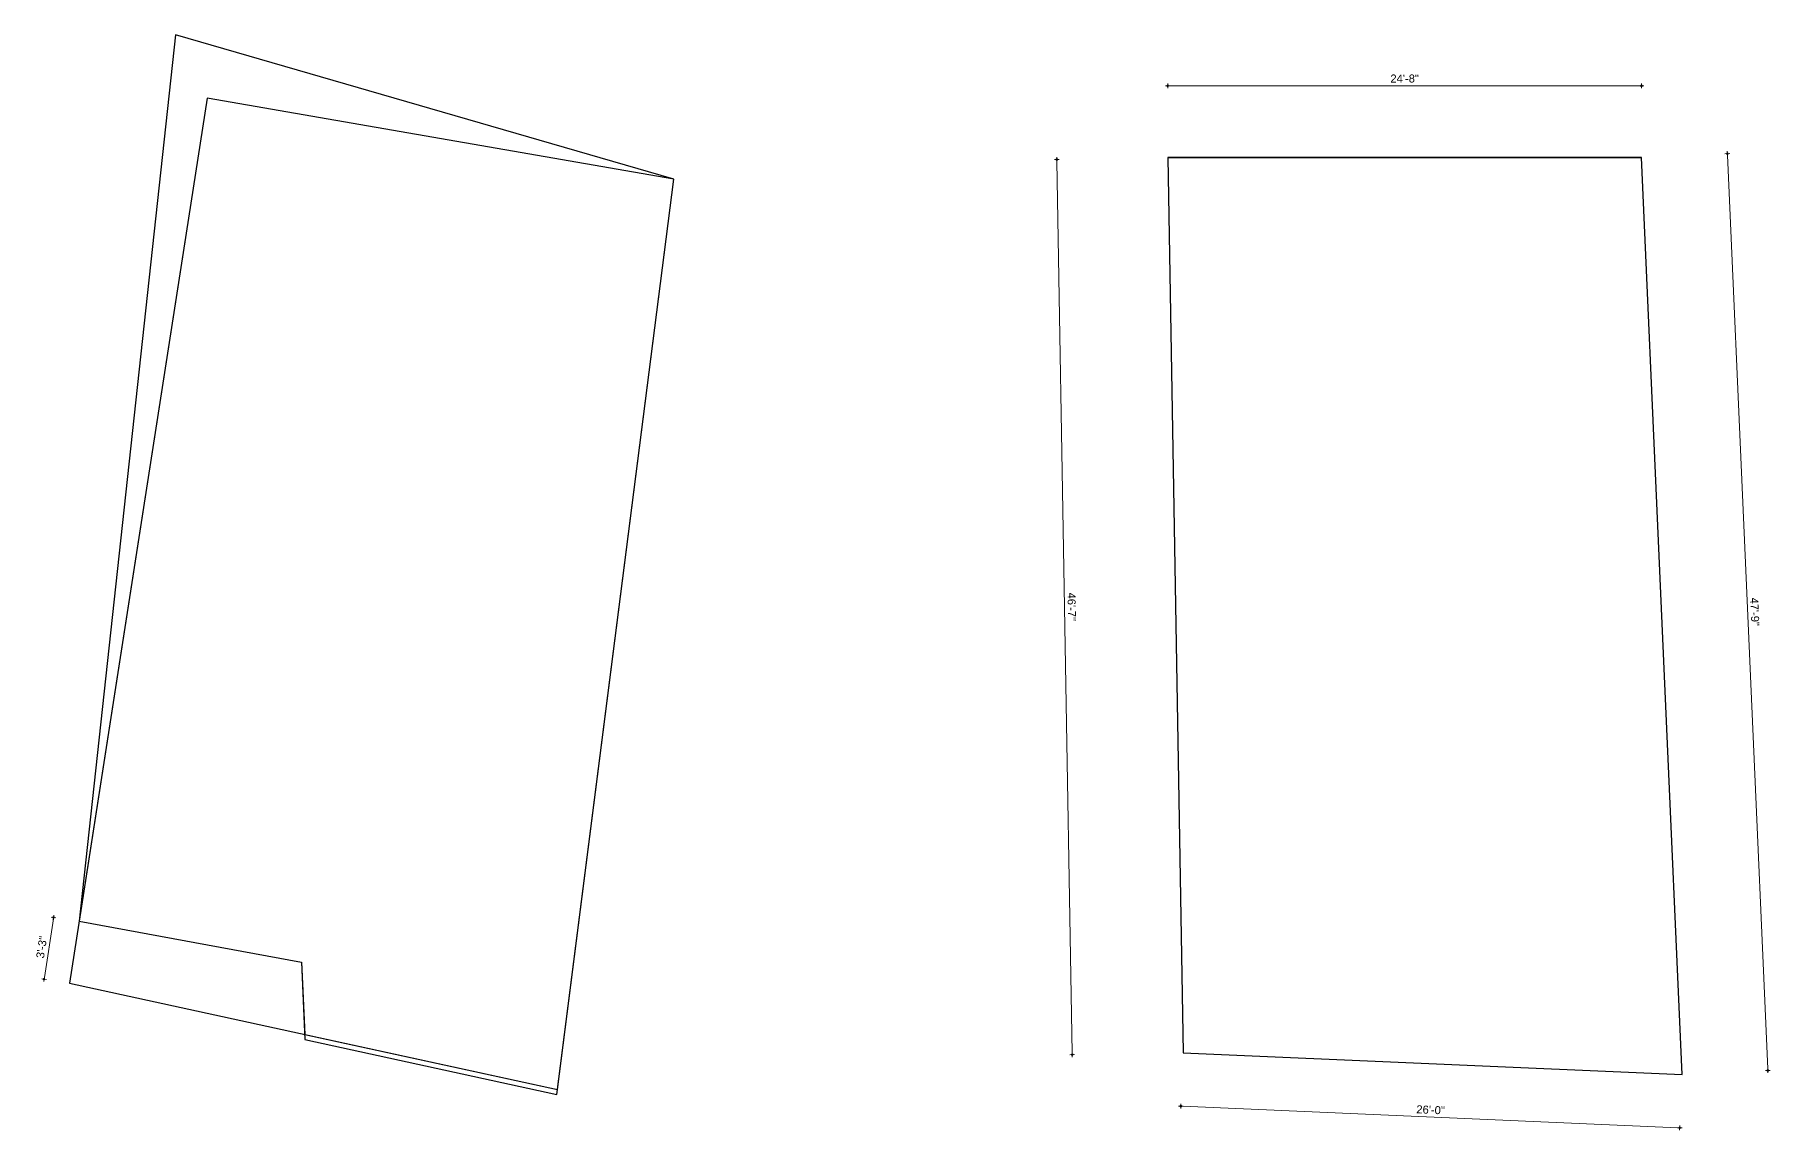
# Model space of a CAD drawing. Header units: inches. Extents: x 21312 to 31629, y -13316 to 1933.
# Drawn here: x 26723 to 27807, y -9394 to -8710 of the extents above; entities that cross this region are included whole.
import ezdxf

# ---------------------------------------------------------------- set-up
doc = ezdxf.new("R2010")
doc.units = ezdxf.units.IN
doc.header["$LTSCALE"] = 0.5
doc.header["$MEASUREMENT"] = 0
doc.header["$PDMODE"] = 66
doc.layers.add('hatch', color=9, linetype='Continuous', lineweight=0)
doc.layers.add('Toilet', color=7, linetype='Continuous', lineweight=25)
doc.styles.get("Standard").update_dxf_attribs({"font": 'arial.ttf'})
doc.dimstyles.new('S8', dxfattribs={"dimtxt": 5, "dimasz": 1, "dimexe": 6, "dimexo": 18, "dimgap": 1.9375, "dimtad": 1, "dimdec": 0, "dimzin": 3, "dimdsep": 46, "dimlunit": 4, "dimtxsty": 'Standard', "dimblk": 'dot 2', "dimcen": 12, "dimse1": 1, "dimse2": 1, "dimclrd": 1, "dimclre": 1, "dimclrt": 256, "dimadec": 0, "dimazin": 0, "dimtfac": 0.75, "dimtdec": 0, "dimtix": 1, "dimtmove": 1, "dimatfit": 3, "dimldrblk": 'DOT', "dimfxl": 1, "dimtolj": 1, "dimtzin": 0, "dimlwd": 9, "dimlwe": 9, "dimarcsym": 0})

# ---------------------------------------------------------------- blocks, each defined once
blk = doc.blocks.new('dot1')
at = {"layer": 'hatch'}
h = blk.add_hatch(color=256, dxfattribs=at)
edge = h.paths.add_edge_path()
edge.add_arc((0, 0), 1, 0, 360)
for p, q in [((3, 0), (-3, 0)), ((0, 3), (0, -3))]:
    blk.add_line(p, q, dxfattribs=at)
blk.add_circle((0, 0), 1, dxfattribs=at)
blk = doc.blocks.new('dot 2')
at = {"layer": 'hatch', "xscale": 0.5, "yscale": 0.5, "zscale": 0.5}
blk.add_blockref('dot1', (0, 0), dxfattribs=at)
blk = doc.blocks.new('*D912')
at = {"layer": 'Defpoints', "color": 0, "transparency": 16777216}
for p in [(27430.5, -8786.6), (27440.1, -9345.5), (27370.8, -9346.7)]:
    blk.add_point(p, dxfattribs=at)
at = {"layer": 'Toilet', "color": 1, "lineweight": 9, "transparency": 16777216}
blk.add_line((27361.2, -8788.8), (27370.8, -9345.7), dxfattribs=at)
for p, rotation in [((27361.2, -8787.8), 90.98917906511), ((27370.8, -9346.7), 270.98917906511)]:
    blk.add_blockref('dot 2', p, dxfattribs=dict(at, rotation=rotation))
at = {"layer": 'Toilet', "transparency": 16777216, "insert": (27370.5, -9067.1), "char_height": 5, "attachment_point": 5, "rotation": 270.9892}
blk.add_mtext('\\A1;46\'-7"', dxfattribs=at)
blk = doc.blocks.new('_Dot')
at = {"color": 0, "linetype": 'ByBlock', "lineweight": -2}
blk.add_line((-0.5, 0), (-1, 0), dxfattribs=at)
at = {"color": 0, "linetype": 'ByBlock', "const_width": 0.5}
blk.add_lwpolyline([(-0.25, 0, 1), (0.25, 0, 1)], format="xyb", close=True, dxfattribs=at)
blk = doc.blocks.new('*D913')
at = {"layer": 'Defpoints', "color": 0, "transparency": 16777216}
for p in [(27430.5, -8741.8), (27430.5, -8786.6), (27726.5, -8786.6)]:
    blk.add_point(p, dxfattribs=at)
at = {"layer": 'Toilet', "color": 1, "lineweight": 9, "transparency": 16777216}
blk.add_line((27725.5, -8741.8), (27431.5, -8741.8), dxfattribs=at)
at = {"layer": 'Toilet', "color": 1, "lineweight": 9, "transparency": 16777216, "rotation": 180}
blk.add_blockref('dot 2', (27430.5, -8741.8), dxfattribs=at)
at = {"layer": 'Toilet', "color": 1, "lineweight": 9, "transparency": 16777216}
blk.add_blockref('dot 2', (27726.5, -8741.8), dxfattribs=at)
at = {"layer": 'Toilet', "transparency": 16777216, "insert": (27578.5, -8737.3), "char_height": 5, "attachment_point": 5}
blk.add_mtext('\\A1;24\'-8"', dxfattribs=at)
blk = doc.blocks.new('*D914')
at = {"layer": 'Defpoints', "color": 0, "transparency": 16777216}
for p in [(27726.5, -8786.6), (27780.1, -8784.2), (27751.8, -9359)]:
    blk.add_point(p, dxfattribs=at)
at = {"layer": 'Toilet', "color": 1, "lineweight": 9, "transparency": 16777216}
blk.add_line((27805.4, -9355.6), (27780.1, -8785.2), dxfattribs=at)
for p, rotation in [((27780.1, -8784.2), 92.53635972208973), ((27805.4, -9356.6), 272.5363597220897)]:
    blk.add_blockref('dot 2', p, dxfattribs=dict(at, rotation=rotation))
at = {"layer": 'Toilet', "transparency": 16777216, "insert": (27797.2, -9070.2), "char_height": 5, "attachment_point": 5, "rotation": 272.5364}
blk.add_mtext('\\A1;47\'-9"', dxfattribs=at)
blk = doc.blocks.new('*D920')
at = {"layer": 'Defpoints', "color": 0, "transparency": 16777216}
for p in [(26734.4, -9261), (26750.4, -9263.4), (26744.4, -9302)]:
    blk.add_point(p, dxfattribs=at)
at = {"layer": 'Toilet', "color": 1, "lineweight": 9, "transparency": 16777216}
blk.add_line((26728.7, -9298.5), (26734.3, -9261.9), dxfattribs=at)
for p, rotation in [((26734.4, -9261), 81.26830674162383), ((26728.5, -9299.5), 261.2683067416238)]:
    blk.add_blockref('dot 2', p, dxfattribs=dict(at, rotation=rotation))
at = {"layer": 'Toilet', "transparency": 16777216, "insert": (26727, -9279.6), "char_height": 5, "attachment_point": 5, "rotation": 81.2683}
blk.add_mtext('\\A1;3\'-3"', dxfattribs=at)

msp = doc.modelspace()

# ---------------------------------------------------------------- linework, layer by layer
at = {"layer": 'Toilet'}
for p, q in [((27430.5, -8786.6), (27726.5, -8786.6)), ((27430.5, -8786.6), (27440.1, -9345.5)), ((27751.8, -9359), (27726.5, -8786.6)), ((27440.1, -9345.5), (27751.8, -9359))]:
    msp.add_line(p, q, dxfattribs=at)
for points in [[(27122, -8800.2), (26810.6, -8709.9), (26750.4, -9263.4), (26889.4, -9289), (26891.5, -9337.2), (27048.9, -9371.5)], [(27726.5, -8786.6), (27430.5, -8786.6), (27440.1, -9345.5), (27751.8, -9359)]]:
    msp.add_lwpolyline(points, close=True, dxfattribs=at)
at = {"layer": 'Toilet', "color": 1}
msp.add_lwpolyline([(27122, -8800.2), (26830.4, -8749.6), (26744.4, -9302), (27049.3, -9368.5)], close=True, dxfattribs=at)
at = {"layer": 'Toilet', "color": 3}
msp.add_lwpolyline([(27122, -8800.2), (26830.4, -8749.6), (26750.4, -9263.4), (26889.4, -9289), (26891.3, -9334.1), (27049.3, -9368.5)], close=True, dxfattribs=at)

# ---------------------------------------------------------------- dimensions: what is measured, and where the dimension line sits
at = {"layer": 'Toilet'}
dim = msp.add_linear_dim(base=(27430.5, -8741.8), p1=(27726.5, -8786.6), p2=(27430.5, -8786.6), dimstyle='S8', override={"dimfxl": 2, "dimfxlon": 1, "dimarcsym": 1}, dxfattribs=at)
dim.commit()
dim.dimension.update_dxf_attribs({"geometry": '*D913', "text_midpoint": (27578.5, -8737.3)})
for p1, p2, distance, picture, middle in [((27430.5, -8786.6), (27440.1, -9345.5), -69.3, '*D912', (27370.5, -9067.1)), ((27751.8, -9359), (27726.5, -8786.6), -53.6, '*D914', (27797.2, -9070.2)), ((26744.4, -9302), (26750.4, -9263.4), 16.1, '*D920', (26727, -9279.6))]:
    dim = msp.add_aligned_dim(p1=p1, p2=p2, distance=distance, dimstyle='S8', override={"dimfxl": 2, "dimfxlon": 1, "dimarcsym": 1}, dxfattribs=at)
    dim.commit()
    dim.dimension.update_dxf_attribs({"geometry": picture, "text_midpoint": middle})
msp.add_aligned_dim(p1=(27440.1, -9345.5), p2=(27751.8, -9359), distance=-33.4, dimstyle='S8', override={"dimfxl": 2, "dimfxlon": 1, "dimarcsym": 1}, dxfattribs=at).render()

doc.saveas('drawing.dxf')
